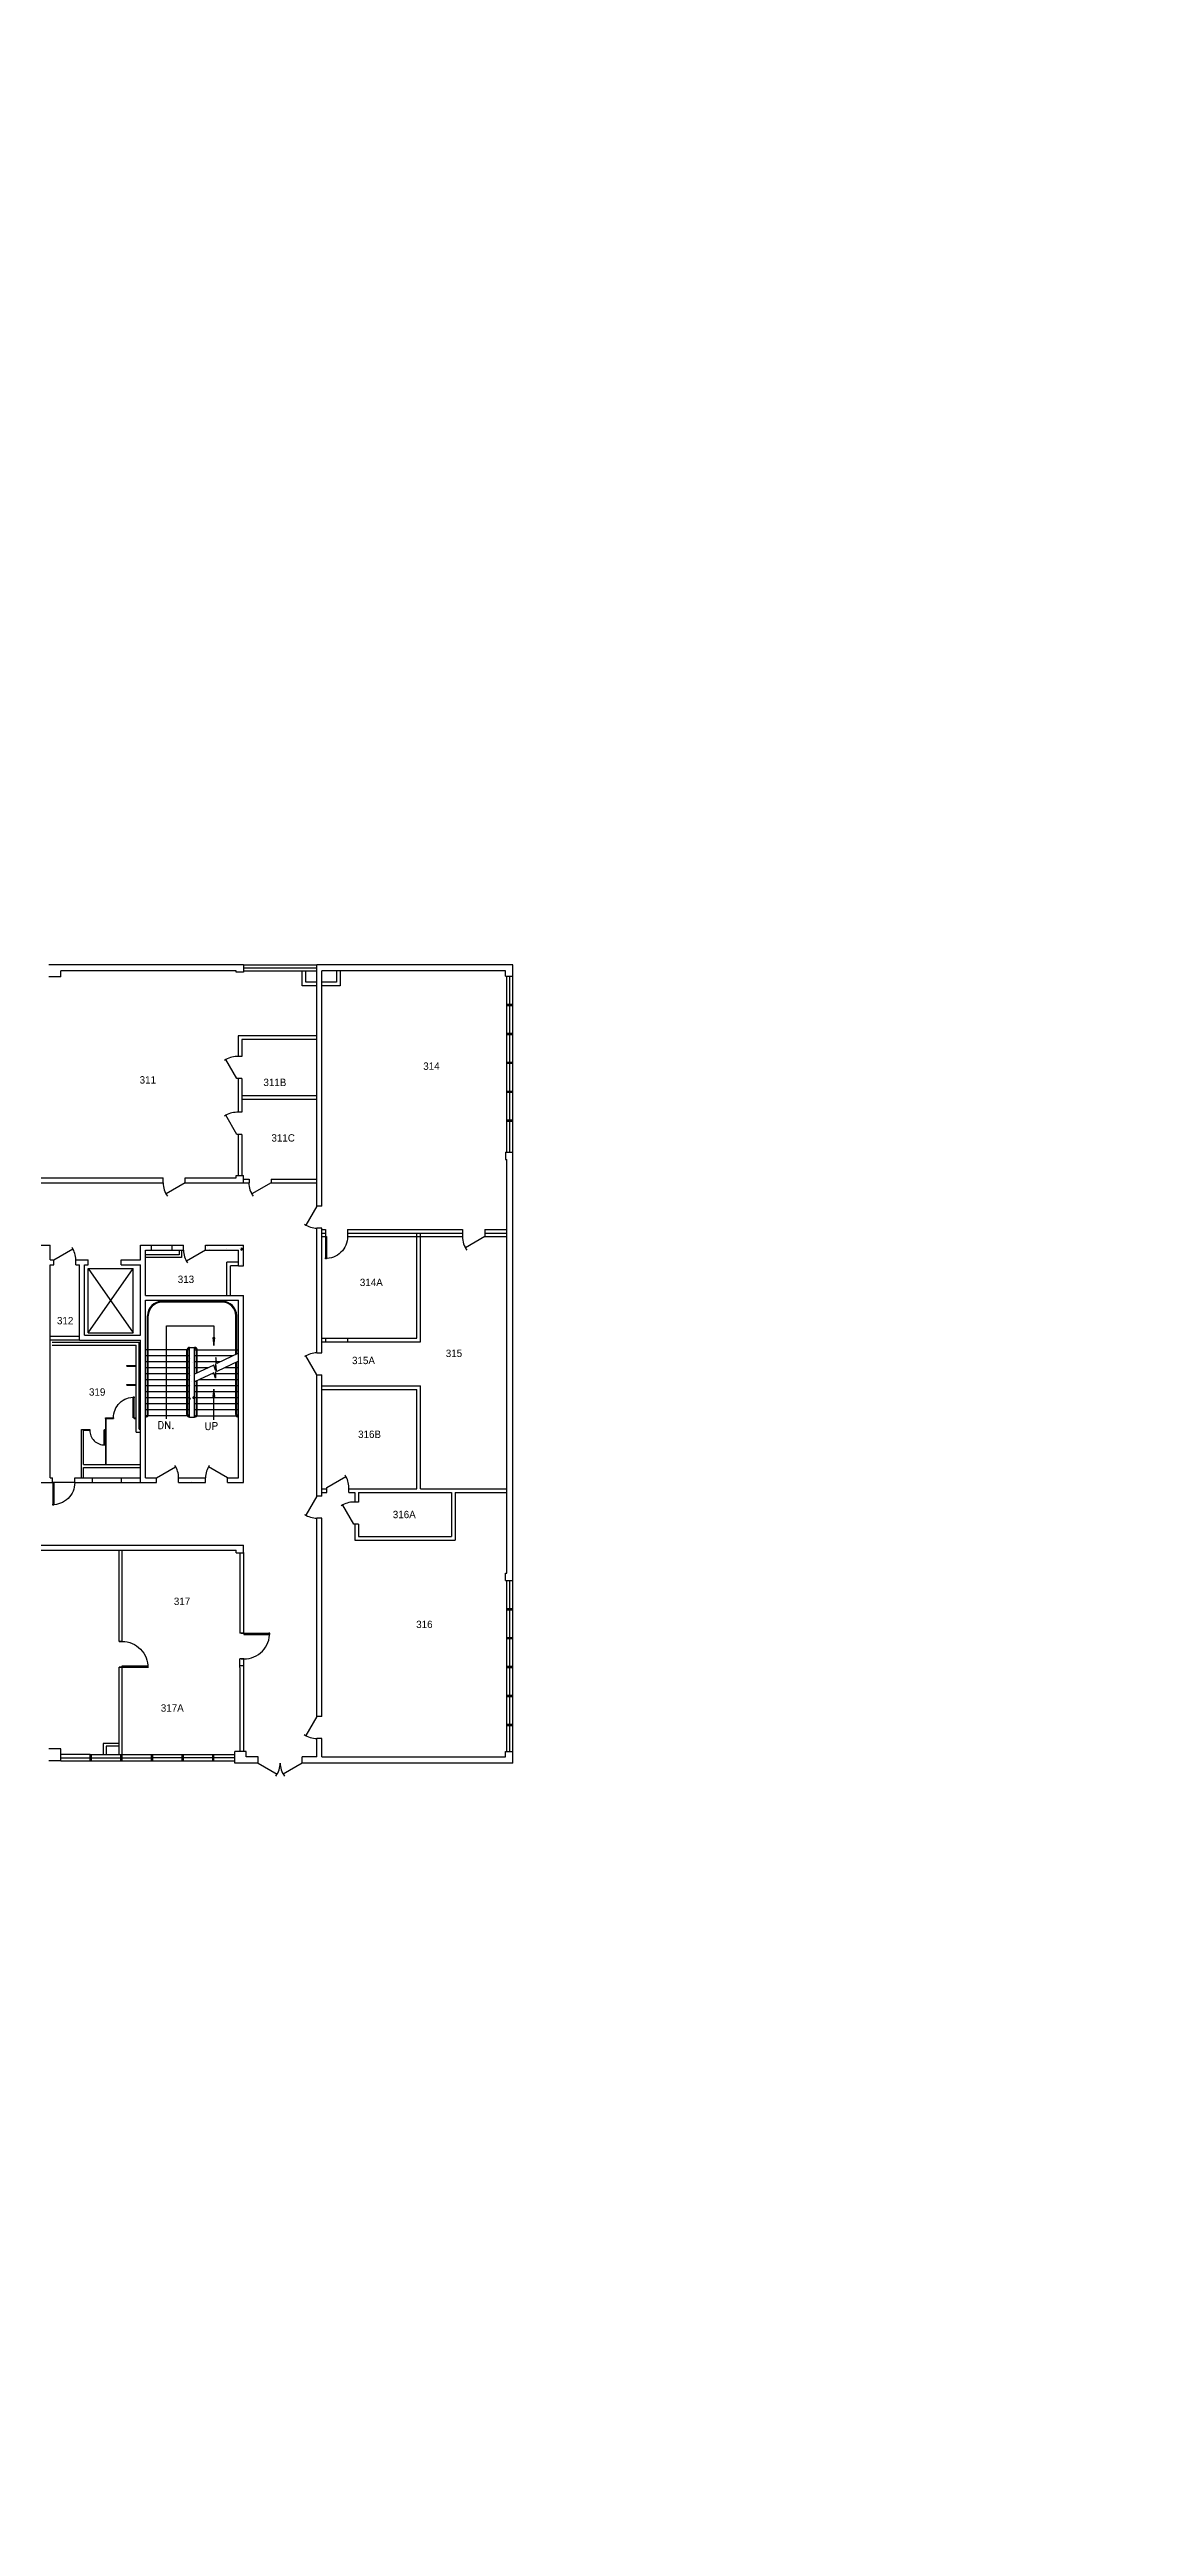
# Model space of a CAD drawing. Header units: inches. Extents: x -34849 to 37501, y -26482 to 39290.
# Drawn here: x 2155 to 3958, y 1838 to 5883 of the extents above; entities that cross this region are included whole.
import ezdxf
from ezdxf.enums import TextEntityAlignment as Align

# ---------------------------------------------------------------- set-up
doc = ezdxf.new("R2010")
doc.units = ezdxf.units.IN
doc.header["$MEASUREMENT"] = 0
for name, color, linetype in [('035$04DOOR', 150, 'Continuous'), ('035$04LOD', 251, 'Continuous'), ('035$04OFF', 7, 'Continuous'), ('035$04OFFICE', 7, 'Continuous'), ('035$04OUT', 7, 'Continuous'), ('035$04WAL', 7, 'Continuous')]:
    doc.layers.add(name, color=color, linetype=linetype)
doc.styles.add('ROMANS', font='romans')

# ---------------------------------------------------------------- blocks, each defined once
blk = doc.blocks.new('OFFICE')
at = {"color": 2, "linetype": 'Continuous'}
blk.add_attdef('OFFICE', text='', height=12, dxfattribs=at).set_placement((0, 0), align=Align.MIDDLE)
blk = doc.blocks.new('*X31')
at = {"color": 0}
for p, q in [((2917.6, 1384.5), (2917.6, 1384.5)), ((2921.2, 1377.6), (2921.2, 1377.6)), ((2923.8, 1380.9), (2923.8, 1380.9)), ((2916.8, 1357.1), (2916.3, 1359.4)), ((2916.3, 1357.1), (2916.8, 1357.1)), ((2917, 1340.9), (2917, 1340.9)), ((2920.1, 1348), (2920.1, 1348)), ((2917.6, 1319.2), (2916.3, 1320.9)), ((2916.3, 1318.7), (2917.6, 1319.2)), ((2916.8, 1330.7), (2916.8, 1330.7)), ((2921.4, 1319.8), (2923.7, 1322.7)), ((2921.4, 1319.8), (2924.3, 1319.6)), ((2924.3, 1319.9), (2923.7, 1322.7)), ((2909.1, 1188.7), (2909.1, 1188.7)), ((2919, 1183.2), (2919, 1183.2)), ((2921.1, 1182.8), (2921.1, 1182.8)), ((2934.4, 1183), (2934.4, 1183))]:
    blk.add_line(p, q, dxfattribs=at)
blk = doc.blocks.new('*X30')
at = {"color": 0}
for p, q in [((2894.4, 1569.8), (2894.4, 1569.8)), ((2945.9, 1567.5), (2945.9, 1567.5)), ((2949.1, 1563.1), (2949.1, 1563.1)), ((2977.3, 1565.2), (2977.3, 1565.2)), ((2997.6, 1565.3), (2997.6, 1565.3)), ((3000.3, 1561.8), (3001, 1565.5)), ((3000.3, 1561.8), (3003, 1563)), ((3003, 1563), (3001, 1565.5)), ((3001.7, 1538.3), (3001.7, 1538.3))]:
    blk.add_line(p, q, dxfattribs=at)
blk = doc.blocks.new('*X35')
at = {"color": 0}
blk.add_line((2894.4, 1569.8), (2894.4, 1569.8), dxfattribs=at)

msp = doc.modelspace()

# ---------------------------------------------------------------- linework, layer by layer
at = {"layer": '035$04DOOR'}
for p, q in [((2460.8, 4202.6, 0), (2442.8, 4233.8, 0)), ((2460.8, 4111.5, 0), (2442.8, 4142.7, 0)), ((2376.7, 4032.5, 0), (2345.6, 4014.5, 0)), ((2516.7, 4032.5, 0), (2485.5, 4014.5, 0)), ((2591.7, 3994.4, 0), (2573.7, 3963.2, 0)), ((2161.8, 3906.5, 0), (2192.9, 3924.5, 0)), ((2605.7, 3944.7, 0), (2605.7, 3908.7, 0)), ((2605.7, 3944.7, 0), (2607.5, 3944.7, 0)), ((2607.5, 3944.7, 0), (2607.5, 3908.7, 0)), ((2865.7, 3944.4, 0), (2834.5, 3926.4, 0)), ((2409.7, 3922.5, 0), (2378.6, 3904.5, 0)), ((2605.7, 3908.7, 0), (2607.5, 3908.7, 0)), ((2591.7, 3718.6, 0), (2573.7, 3749.7, 0)), ((2291.5, 3648.5, 0), (2291.5, 3682.5, 0)), ((2293.2, 3682.5, 0), (2291.5, 3682.5, 0)), ((2293.2, 3648.5, 0), (2293.2, 3682.5, 0)), ((2293.2, 3648.5, 0), (2291.5, 3648.5, 0)), ((2244.6, 3628.3, 0), (2243.4, 3628.3, 0)), ((2243.4, 3628.3, 0), (2243.4, 3604.3, 0)), ((2244.6, 3604.3, 0), (2243.4, 3604.3, 0)), ((2244.6, 3628.3, 0), (2244.6, 3604.3, 0)), ((2329.7, 3550.6, 0), (2360.9, 3568.6, 0)), ((2445.7, 3550.6, 0), (2414.6, 3568.6, 0)), ((2160, 3542.6, 0), (2160, 3506.6, 0)), ((2160, 3542.6, 0), (2161.8, 3542.6, 0)), ((2161.8, 3542.6, 0), (2161.8, 3506.6, 0)), ((2591.7, 3520.6, 0), (2573.7, 3489.4, 0)), ((2607.8, 3534.6, 0), (2639, 3552.6, 0)), ((2160, 3506.6, 0), (2161.8, 3506.6, 0)), ((2651.7, 3474.9, 0), (2633.7, 3506.1, 0)), ((2472.4, 3296.7, 0), (2514.4, 3296.7, 0)), ((2472.4, 3296.7, 0), (2472.4, 3294.6, 0)), ((2472.4, 3294.6, 0), (2514.4, 3294.6, 0)), ((2514.4, 3296.7, 0), (2514.4, 3294.6, 0)), ((2273.4, 3241.4, 0), (2273.4, 3243.5, 0)), ((2273.4, 3243.5, 0), (2315.4, 3243.5, 0)), ((2273.4, 3241.4, 0), (2315.4, 3241.4, 0)), ((2315.4, 3241.4, 0), (2315.4, 3243.5, 0)), ((2591.7, 3160.6, 0), (2573.7, 3129.4, 0)), ((2495.7, 3084.6, 0), (2526.9, 3066.6, 0)), ((2567.7, 3084.6, 0), (2536.5, 3066.6, 0))]:
    msp.add_line(p, q, dxfattribs=at)
for centre, radius, start, end in [((2460.8, 4202.6, 0), 36, 90, 124.17), ((2460.8, 4111.5, 0), 36, 90, 124.17), ((2376.7, 4032.5, 0), 36.4, 180.1468, 217.3209), ((2516.7, 4032.5, 0), 36.4, 180.1468, 217.3209), ((2161.8, 3906.5, 0), 36, 0, 33.9788), ((2591.7, 3994.4, 0), 36, 235.83, 270), ((2865.7, 3944.4, 0), 36.4, 180.1468, 217.3209), ((2409.7, 3922.5, 0), 36, 180, 215.3076), ((2591.7, 3718.6, 0), 36, 90, 124.17), ((2329.7, 3550.6, 0), 36, 0, 33.9788), ((2445.7, 3550.6, 0), 36, 146.0212, 180), ((2607.8, 3534.6, 0), 36, 0, 34.17), ((2591.7, 3520.6, 0), 36, 235.83, 270), ((2651.7, 3474.9, 0), 36, 90, 124.17), ((2591.7, 3160.6, 0), 36, 234.0468, 270), ((2495.7, 3084.6, 0), 36, 323.8843, 0), ((2567.7, 3084.6, 0), 36, 180, 216.1157)]:
    msp.add_arc(centre, radius, start, end, dxfattribs=at)
at = {"layer": '035$04DOOR', "extrusion": (0, 0, -1)}
for centre, major_axis, start_param, end_param in [((2605.7, 3944.7, 0), (-25.5, 25.5), 2.356194, 3.956783), ((2293.2, 3648.5, 0), (-24, 24), 5.497787, 7.098376), ((2160, 3542.6, 0), (25.5, 25.5), 0.785398, 2.385987), ((2273.4, 3241.4, 0), (29.7, 29.7), -0.785398, 0.815191)]:
    msp.add_ellipse(centre, major_axis=major_axis, ratio=1, start_param=start_param, end_param=end_param, dxfattribs=at)
at = {"layer": '035$04DOOR'}
for centre, major_axis, start_param, end_param in [((2244.6, 3628.3, 0), (-17, 17), 0.785398, 2.385987), ((2472.4, 3296.7, 0), (29.7, 29.7), 3.926991, 5.52758)]:
    msp.add_ellipse(centre, major_axis=major_axis, ratio=1, start_param=start_param, end_param=end_param, dxfattribs=at)
at = {"layer": '035$04LOD'}
for p, q in [((2471.7, 4388.5, 0), (2591.7, 4388.5, 0)), ((2471.7, 4383.3, 0), (2591.7, 4383.3, 0)), ((2471.7, 4378.5, 0), (2591.7, 4378.5, 0)), ((2901.7, 4323.5, 0), (2901.7, 4369.7, 0)), ((2906.7, 4323.5, 0), (2906.7, 4369.7, 0)), ((2911.7, 4323.5, 0), (2911.7, 4369.7, 0)), ((2901.7, 4276.2, 0), (2901.7, 4321.5, 0)), ((2906.7, 4276.2, 0), (2906.7, 4321.5, 0)), ((2911.7, 4276.2, 0), (2911.7, 4321.5, 0)), ((2901.7, 4229, 0), (2901.7, 4274.2, 0)), ((2906.7, 4229, 0), (2906.7, 4274.2, 0)), ((2911.7, 4229, 0), (2911.7, 4274.2, 0)), ((2901.7, 4181.7, 0), (2901.7, 4227, 0)), ((2906.7, 4181.7, 0), (2906.7, 4227, 0)), ((2911.7, 4181.7, 0), (2911.7, 4227, 0)), ((2901.7, 4134.5, 0), (2901.7, 4179.7, 0)), ((2906.7, 4134.5, 0), (2906.7, 4179.7, 0)), ((2911.7, 4134.5, 0), (2911.7, 4179.7, 0)), ((2901.7, 4082.2, 0), (2901.7, 4132.5, 0)), ((2906.7, 4082.2, 0), (2906.7, 4132.5, 0)), ((2911.7, 4082.2, 0), (2911.7, 4132.5, 0)), ((2217.8, 3787.5, 0), (2291.7, 3892.5, 0)), ((2217.8, 3892.5, 0), (2291.7, 3787.5, 0)), ((2217.8, 3787.5, 0), (2217.8, 3892.5, 0)), ((2217.8, 3892.5, 0), (2291.7, 3892.5, 0)), ((2291.7, 3787.5, 0), (2291.7, 3892.5, 0)), ((2314.7, 3654.1, 0), (2314.7, 3814.9, 0)), ((2316.2, 3654.1, 0), (2316.2, 3814.9, 0)), ((2436.7, 3838.9, 0), (2338.7, 3838.9, 0)), ((2436.7, 3837.4, 0), (2338.7, 3837.4, 0)), ((2459.2, 3751.8, 0), (2459.2, 3814.9, 0)), ((2460.7, 3752.5, 0), (2460.7, 3814.9, 0)), ((2217.8, 3787.5, 0), (2291.7, 3787.5, 0)), ((2345.8, 3798.7, 0), (2423.4, 3798.7, 0)), ((2345.8, 3646.7, 0), (2345.8, 3798.7, 0)), ((2383.7, 3649.6, 0), (2383.7, 3763.5, 0)), ((2383.7, 3763.5, 0), (2391.7, 3763.5, 0)), ((2391.7, 3649.6, 0), (2391.7, 3763.5, 0)), ((2423.4, 3798.7, 0), (2423.4, 3766.8, 0)), ((2314.7, 3759.5, 0), (2311.7, 3759.5, 0)), ((2314.7, 3749.7, 0), (2311.7, 3749.7, 0)), ((2314.7, 3739.9, 0), (2311.7, 3739.9, 0)), ((2314.7, 3730.1, 0), (2311.7, 3730.1, 0)), ((2379.3, 3759.5, 0), (2316.2, 3759.5, 0)), ((2379.2, 3749.7, 0), (2316.2, 3749.7, 0)), ((2379.2, 3739.9, 0), (2316.2, 3739.9, 0)), ((2379.2, 3730.1, 0), (2316.2, 3730.1, 0)), ((2379.2, 3654.1, 0), (2379.2, 3759, 0)), ((2380.7, 3654.1, 0), (2380.7, 3759, 0)), ((2383.7, 3749.7, 0), (2380.7, 3749.7, 0)), ((2383.7, 3739.9, 0), (2380.7, 3739.9, 0)), ((2383.7, 3730.1, 0), (2380.7, 3730.1, 0)), ((2383.7, 3759.5, 0), (2380.8, 3759.5, 0)), ((2391.7, 3759.5, 0), (2394.7, 3759.5, 0)), ((2394.7, 3749.7, 0), (2391.7, 3749.7, 0)), ((2394.7, 3739.9, 0), (2391.7, 3739.9, 0)), ((2423.5, 3734.7, 0), (2391.7, 3719.9, 0)), ((2394.7, 3730.1, 0), (2391.7, 3730.1, 0)), ((2394.7, 3721.3, 0), (2394.7, 3759, 0)), ((2396.2, 3759.5, 0), (2459.2, 3759.5, 0)), ((2396.2, 3722, 0), (2396.2, 3759, 0)), ((2454.9, 3749.7, 0), (2396.2, 3749.7, 0)), ((2434.3, 3739.9, 0), (2396.2, 3739.9, 0)), ((2413.6, 3730.1, 0), (2396.2, 3730.1, 0)), ((2425.9, 3726.1, 0), (2423.5, 3734.7, 0)), ((2426, 3730.1, 0), (2424.8, 3730.1, 0)), ((2426.5, 3746.8, 0), (2425.9, 3726.1, 0)), ((2426.5, 3734, 0), (2425.9, 3713.4, 0)), ((2427.2, 3730.1, 0), (2426.4, 3730.1, 0)), ((2428.3, 3737.1, 0), (2426.5, 3746.8, 0)), ((2428.3, 3724.3, 0), (2426.5, 3734, 0)), ((2463.7, 3753.9, 0), (2428.3, 3737.1, 0)), ((2463.7, 3741.1, 0), (2428.3, 3724.3, 0)), ((2459.2, 3730.1, 0), (2440.5, 3730.1, 0)), ((2459.2, 3654.1, 0), (2459.2, 3739, 0)), ((2460.7, 3759.5, 0), (2463.7, 3759.5, 0)), ((2460.7, 3654.1, 0), (2460.7, 3739.7, 0)), ((2463.7, 3730.1, 0), (2460.7, 3730.1, 0)), ((2463.7, 3739.9, 0), (2461.1, 3739.9, 0)), ((2314.7, 3720.3, 0), (2311.7, 3720.3, 0)), ((2314.7, 3710.5, 0), (2311.7, 3710.5, 0)), ((2314.7, 3700.6, 0), (2311.7, 3700.6, 0)), ((2314.7, 3690.8, 0), (2311.7, 3690.8, 0)), ((2379.2, 3720.3, 0), (2316.2, 3720.3, 0)), ((2379.2, 3710.5, 0), (2316.2, 3710.5, 0)), ((2379.2, 3700.6, 0), (2316.2, 3700.6, 0)), ((2379.2, 3690.8, 0), (2316.2, 3690.8, 0)), ((2383.7, 3720.3, 0), (2380.7, 3720.3, 0)), ((2383.7, 3710.5, 0), (2380.7, 3710.5, 0)), ((2383.7, 3700.6, 0), (2380.7, 3700.6, 0)), ((2383.7, 3690.8, 0), (2380.7, 3690.8, 0)), ((2423.5, 3721.9, 0), (2391.7, 3707.2, 0)), ((2394.7, 3700.6, 0), (2391.7, 3700.6, 0)), ((2394.7, 3690.8, 0), (2391.7, 3690.8, 0)), ((2394.7, 3654.1, 0), (2394.7, 3708.6, 0)), ((2396.2, 3654.1, 0), (2396.2, 3709.3, 0)), ((2459.2, 3700.6, 0), (2396.2, 3700.6, 0)), ((2459.2, 3690.8, 0), (2396.2, 3690.8, 0)), ((2459.2, 3710.5, 0), (2398.8, 3710.5, 0)), ((2423.9, 3720.3, 0), (2420, 3720.3, 0)), ((2423.4, 3645.2, 0), (2423.4, 3695.4, 0)), ((2425.9, 3713.4, 0), (2423.5, 3721.9, 0)), ((2459.2, 3720.3, 0), (2426.1, 3720.3, 0)), ((2463.7, 3720.3, 0), (2460.7, 3720.3, 0)), ((2463.7, 3710.5, 0), (2460.7, 3710.5, 0)), ((2463.7, 3700.6, 0), (2460.7, 3700.6, 0)), ((2463.7, 3690.8, 0), (2460.7, 3690.8, 0)), ((2314.7, 3681, 0), (2311.7, 3681, 0)), ((2314.7, 3671.2, 0), (2311.7, 3671.2, 0)), ((2314.7, 3661.4, 0), (2311.7, 3661.4, 0)), ((2380, 3651.6, 0), (2315.5, 3651.6, 0)), ((2379.2, 3681, 0), (2316.2, 3681, 0)), ((2379.2, 3671.2, 0), (2316.2, 3671.2, 0)), ((2379.2, 3661.4, 0), (2316.2, 3661.4, 0)), ((2383.7, 3681, 0), (2380.7, 3681, 0)), ((2383.7, 3671.2, 0), (2380.7, 3671.2, 0)), ((2383.7, 3661.4, 0), (2380.7, 3661.4, 0)), ((2383.7, 3649.6, 0), (2391.7, 3649.6, 0)), ((2394.7, 3681, 0), (2391.7, 3681, 0)), ((2394.7, 3671.2, 0), (2391.7, 3671.2, 0)), ((2394.7, 3661.4, 0), (2391.7, 3661.4, 0)), ((2391.7, 3651.6, 0), (2393.4, 3651.6, 0)), ((2395.5, 3651.6, 0), (2460, 3651.6, 0)), ((2459.2, 3681, 0), (2396.2, 3681, 0)), ((2459.2, 3671.2, 0), (2396.2, 3671.2, 0)), ((2459.2, 3661.4, 0), (2396.2, 3661.4, 0)), ((2463.7, 3681, 0), (2460.7, 3681, 0)), ((2463.7, 3671.2, 0), (2460.7, 3671.2, 0)), ((2463.7, 3661.4, 0), (2460.7, 3661.4, 0)), ((2901.7, 3336.6, 0), (2901.7, 3382.8, 0)), ((2906.7, 3336.6, 0), (2906.7, 3382.8, 0)), ((2911.7, 3336.6, 0), (2911.7, 3382.8, 0)), ((2901.7, 3289.3, 0), (2901.7, 3334.6, 0)), ((2906.7, 3289.3, 0), (2906.7, 3334.6, 0)), ((2911.7, 3289.3, 0), (2911.7, 3334.6, 0)), ((2901.7, 3242.1, 0), (2901.7, 3287.3, 0)), ((2906.7, 3242.1, 0), (2906.7, 3287.3, 0)), ((2911.7, 3242.1, 0), (2911.7, 3287.3, 0)), ((2901.7, 3194.8, 0), (2901.7, 3240.1, 0)), ((2906.7, 3194.8, 0), (2906.7, 3240.1, 0)), ((2911.7, 3194.8, 0), (2911.7, 3240.1, 0)), ((2901.7, 3147.6, 0), (2901.7, 3192.8, 0)), ((2906.7, 3147.6, 0), (2906.7, 3192.8, 0)), ((2911.7, 3147.6, 0), (2911.7, 3192.8, 0)), ((2901.7, 3103.3, 0), (2901.7, 3145.6, 0)), ((2906.7, 3103.3, 0), (2906.7, 3145.6, 0)), ((2911.7, 3103.3, 0), (2911.7, 3145.6, 0)), ((2221.5, 3098.4, 0), (2173.5, 3098.4, 0)), ((2173.5, 3093.4, 0), (2221.5, 3093.4, 0)), ((2173.5, 3088.4, 0), (2221.5, 3088.4, 0)), ((2223.5, 3098.4, 0), (2271.5, 3098.4, 0)), ((2223.5, 3093.4, 0), (2271.5, 3093.4, 0)), ((2223.5, 3088.4, 0), (2271.5, 3088.4, 0)), ((2273.5, 3098.4, 0), (2321.5, 3098.4, 0)), ((2273.5, 3093.4, 0), (2321.5, 3093.4, 0)), ((2273.5, 3088.4, 0), (2321.5, 3088.4, 0)), ((2323.5, 3098.4, 0), (2371.5, 3098.4, 0)), ((2323.5, 3093.5, 0), (2371.5, 3093.5, 0)), ((2323.5, 3088.4, 0), (2371.5, 3088.4, 0)), ((2373.5, 3098.4, 0), (2421.5, 3098.4, 0)), ((2373.5, 3093.5, 0), (2421.5, 3093.5, 0)), ((2373.5, 3088.4, 0), (2421.5, 3088.4, 0)), ((2423.5, 3098.4, 0), (2457.4, 3098.4, 0)), ((2423.5, 3093.5, 0), (2457.4, 3093.5, 0)), ((2423.5, 3088.4, 0), (2457.4, 3088.4, 0))]:
    msp.add_line(p, q, dxfattribs=at)
at = {"layer": '035$04LOD', "linetype": 'Continuous'}
for p, q in [((2421.7, 3779.1, 0), (2423.4, 3766.8, 0)), ((2425.1, 3779.1, 0), (2421.7, 3779.1, 0)), ((2425.1, 3779.1, 0), (2421.8, 3779.1, 0)), ((2423.5, 3771.8, 0), (2422.7, 3778.5, 0)), ((2423.4, 3766.8, 0), (2425.1, 3779.1, 0)), ((2424.2, 3778.5, 0), (2423.5, 3771.8, 0)), ((2423.4, 3695.4, 0), (2421.7, 3683.1, 0)), ((2421.7, 3683.1, 0), (2425.1, 3683.1, 0)), ((2421.7, 3683.1, 0), (2425.1, 3683.1, 0)), ((2422.6, 3683.7, 0), (2423.4, 3690.4, 0)), ((2425.1, 3683.1, 0), (2423.4, 3695.4, 0)), ((2423.4, 3690.4, 0), (2424.1, 3683.6, 0))]:
    msp.add_line(p, q, dxfattribs=at)
at = {"layer": '035$04LOD'}
for centre, radius, start, end in [((2338.7, 3814.9, 0), 24, 90, 180), ((2338.7, 3814.9, 0), 22.5, 90, 180), ((2436.7, 3814.9, 0), 24, 0, 90), ((2436.7, 3814.9, 0), 22.5, 0, 90), ((2383.7, 3759, 0), 4.5, 90, 180), ((2391.7, 3759, 0), 4.5, 0, 90), ((2383.7, 3759, 0), 3, 90, 180), ((2391.7, 3759, 0), 3, 0, 90), ((2311.7, 3654.1, 0), 4.5, 270, 0), ((2311.7, 3654.1, 0), 3, 270, 0), ((2383.7, 3654.1, 0), 4.5, 180, 270), ((2383.7, 3654.1, 0), 3, 180, 270), ((2391.7, 3654.1, 0), 4.5, 270, 0), ((2391.7, 3654.1, 0), 3, 270, 0), ((2463.7, 3654.1, 0), 4.5, 180, 270), ((2463.7, 3654.1, 0), 3, 180, 270)]:
    msp.add_arc(centre, radius, start, end, dxfattribs=at)
at = {"layer": '035$04OFF', "color": 1}
msp.add_circle((4615.6, 6404.2, 0), 32885.9, dxfattribs=at)
at = {"layer": '035$04OUT'}
for p, q in [((2471.7, 4388.5, 0), (2154, 4388.5, 0)), ((2459.7, 4378.5, 0), (2173.5, 4378.5, 0)), ((2173.5, 4368.7, 0), (2173.5, 4378.5, 0)), ((2459.7, 4376.5, 0), (2459.7, 4378.5, 0)), ((2471.7, 4376.5, 0), (2459.7, 4376.5, 0)), ((2471.7, 4388.5, 0), (2471.7, 4376.5, 0)), ((2911.7, 4388.5, 0), (2591.7, 4388.5, 0)), ((2899.7, 4378.5, 0), (2599.7, 4378.5, 0)), ((2899.7, 4369.7, 0), (2899.7, 4378.5, 0)), ((2899.7, 4369.7, 0), (2911.7, 4369.7, 0)), ((2911.7, 4369.7, 0), (2911.7, 4388.5, 0)), ((2173.5, 4368.7, 0), (2154, 4368.7, 0)), ((2901.7, 4321.5, 0), (2901.7, 4323.5, 0)), ((2911.7, 4323.5, 0), (2901.7, 4323.5, 0)), ((2911.7, 4321.5, 0), (2901.7, 4321.5, 0)), ((2911.7, 4321.5, 0), (2911.7, 4323.5, 0)), ((2901.7, 4274.2, 0), (2901.7, 4276.2, 0)), ((2911.7, 4276.2, 0), (2901.7, 4276.2, 0)), ((2911.7, 4274.2, 0), (2901.7, 4274.2, 0)), ((2911.7, 4274.2, 0), (2911.7, 4276.2, 0)), ((2901.7, 4227, 0), (2901.7, 4229, 0)), ((2911.7, 4229, 0), (2901.7, 4229, 0)), ((2911.7, 4227, 0), (2901.7, 4227, 0)), ((2911.7, 4227, 0), (2911.7, 4229, 0)), ((2901.7, 4179.7, 0), (2901.7, 4181.7, 0)), ((2911.7, 4181.7, 0), (2901.7, 4181.7, 0)), ((2911.7, 4179.7, 0), (2901.7, 4179.7, 0)), ((2911.7, 4179.7, 0), (2911.7, 4181.7, 0)), ((2901.7, 4132.5, 0), (2901.7, 4134.5, 0)), ((2911.7, 4134.5, 0), (2901.7, 4134.5, 0)), ((2911.7, 4132.5, 0), (2901.7, 4132.5, 0)), ((2911.7, 4132.5, 0), (2911.7, 4134.5, 0)), ((2899.7, 4082.3, 0), (2899.7, 4070.3, 0)), ((2899.7, 4082.3, 0), (2909.7, 4082.3, 0)), ((2899.7, 4070.3, 0), (2901.7, 4070.3, 0)), ((2901.7, 3394.8, 0), (2901.7, 4070.3, 0)), ((2909.7, 4082.3, 0), (2911.7, 4082.3, 0)), ((2911.7, 3382.8, 0), (2911.7, 4082.3, 0)), ((2899.7, 3382.8, 0), (2899.7, 3394.8, 0)), ((2899.7, 3394.8, 0), (2901.7, 3394.8, 0)), ((2899.7, 3382.8, 0), (2911.7, 3382.8, 0)), ((2901.7, 3334.6, 0), (2901.7, 3336.6, 0)), ((2911.7, 3336.6, 0), (2901.7, 3336.6, 0)), ((2911.7, 3334.6, 0), (2901.7, 3334.6, 0)), ((2911.7, 3334.6, 0), (2911.7, 3336.6, 0)), ((2901.7, 3287.3, 0), (2901.7, 3289.3, 0)), ((2911.7, 3289.3, 0), (2901.7, 3289.3, 0)), ((2911.7, 3287.3, 0), (2901.7, 3287.3, 0)), ((2911.7, 3287.3, 0), (2911.7, 3289.3, 0)), ((2901.7, 3240.1, 0), (2901.7, 3242.1, 0)), ((2911.7, 3242.1, 0), (2901.7, 3242.1, 0)), ((2911.7, 3240.1, 0), (2901.7, 3240.1, 0)), ((2911.7, 3240.1, 0), (2911.7, 3242.1, 0)), ((2901.7, 3192.8, 0), (2901.7, 3194.8, 0)), ((2911.7, 3194.8, 0), (2901.7, 3194.8, 0)), ((2911.7, 3192.8, 0), (2901.7, 3192.8, 0)), ((2911.7, 3192.8, 0), (2911.7, 3194.8, 0)), ((2901.7, 3145.6, 0), (2901.7, 3147.6, 0)), ((2911.7, 3147.6, 0), (2901.7, 3147.6, 0)), ((2911.7, 3145.6, 0), (2901.7, 3145.6, 0)), ((2911.7, 3145.6, 0), (2911.7, 3147.6, 0)), ((2173.5, 3107.9, 0), (2154, 3107.9, 0)), ((2173.5, 3088.4, 0), (2154, 3088.4, 0)), ((2173.5, 3088.4, 0), (2173.5, 3107.9, 0)), ((2221.5, 3098.4, 0), (2223.5, 3098.4, 0)), ((2221.5, 3088.4, 0), (2221.5, 3098.4, 0)), ((2221.5, 3088.4, 0), (2223.5, 3088.4, 0)), ((2223.5, 3088.4, 0), (2223.5, 3098.4, 0)), ((2271.5, 3098.4, 0), (2273.5, 3098.4, 0)), ((2271.5, 3088.4, 0), (2271.5, 3098.4, 0)), ((2271.5, 3088.4, 0), (2273.5, 3088.4, 0)), ((2273.5, 3088.4, 0), (2273.5, 3098.4, 0)), ((2321.5, 3098.4, 0), (2323.5, 3098.4, 0)), ((2321.5, 3088.4, 0), (2321.5, 3098.4, 0)), ((2321.5, 3088.4, 0), (2323.5, 3088.4, 0)), ((2323.5, 3088.4, 0), (2323.5, 3098.4, 0)), ((2371.5, 3098.4, 0), (2373.5, 3098.4, 0)), ((2371.5, 3088.4, 0), (2371.5, 3098.4, 0)), ((2371.5, 3088.4, 0), (2373.5, 3088.4, 0)), ((2373.5, 3088.4, 0), (2373.5, 3098.4, 0)), ((2421.5, 3098.4, 0), (2423.5, 3098.4, 0)), ((2421.5, 3088.4, 0), (2421.5, 3098.4, 0)), ((2421.5, 3088.4, 0), (2423.5, 3088.4, 0)), ((2423.5, 3088.4, 0), (2423.5, 3098.4, 0)), ((2476.1, 3103.4, 0), (2457.4, 3103.4, 0)), ((2457.4, 3084.6, 0), (2457.4, 3103.4, 0)), ((2495.7, 3084.6, 0), (2457.4, 3084.6, 0)), ((2476.1, 3094.6, 0), (2476.1, 3103.4, 0)), ((2495.7, 3094.6, 0), (2476.1, 3094.6, 0)), ((2495.7, 3084.6, 0), (2495.7, 3094.6, 0)), ((2591.7, 3094.6, 0), (2567.7, 3094.6, 0)), ((2567.7, 3084.6, 0), (2567.7, 3094.6, 0)), ((2911.7, 3084.6, 0), (2567.7, 3084.6, 0)), ((2599.7, 3094.6, 0), (2899.7, 3094.6, 0)), ((2899.7, 3094.6, 0), (2899.7, 3103.4, 0)), ((2899.7, 3103.4, 0), (2911.7, 3103.4, 0)), ((2911.7, 3084.6, 0), (2911.7, 3103.4, 0))]:
    msp.add_line(p, q, dxfattribs=at)
at = {"layer": '035$04WAL'}
for p, q in [((2567.4, 4353.9, 0), (2567.4, 4378.5, 0)), ((2573.4, 4359.9, 0), (2573.4, 4378.5, 0)), ((2591.7, 3994.4, 0), (2591.7, 4388.5, 0)), ((2599.7, 3994.4, 0), (2599.7, 4378.5, 0)), ((2623.7, 4378.5, 0), (2623.7, 4359.9, 0)), ((2629.7, 4378.5, 0), (2629.7, 4353.9, 0)), ((2591.7, 4353.9, 0), (2567.4, 4353.9, 0)), ((2591.7, 4359.9, 0), (2573.4, 4359.9, 0)), ((2623.7, 4359.9, 0), (2599.7, 4359.9, 0)), ((2629.7, 4353.9, 0), (2599.7, 4353.9, 0)), ((2591.7, 4272.6, 0), (2462.8, 4272.6, 0)), ((2462.8, 4272.6, 0), (2462.8, 4238.6, 0)), ((2591.7, 4266.6, 0), (2468.8, 4266.6, 0)), ((2468.8, 4266.6, 0), (2468.8, 4238.6, 0)), ((2468.8, 4238.6, 0), (2460.8, 4238.6, 0)), ((2468.8, 4202.6, 0), (2460.8, 4202.6, 0)), ((2462.8, 4202.6, 0), (2462.8, 4147.5, 0)), ((2468.8, 4202.6, 0), (2468.8, 4147.5, 0)), ((2591.7, 4174.3, 0), (2468.8, 4174.3, 0)), ((2591.7, 4168.3, 0), (2468.8, 4168.3, 0)), ((2468.8, 4147.5, 0), (2460.8, 4147.5, 0)), ((2468.8, 4111.5, 0), (2460.8, 4111.5, 0)), ((2462.8, 4111.5, 0), (2462.8, 4044.5, 0)), ((2468.8, 4111.5, 0), (2468.8, 4044.5, 0)), ((2108.8, 4040.5, 0), (2340.7, 4040.5, 0)), ((2108.8, 4032.5, 0), (2340.7, 4032.5, 0)), ((2340.7, 4032.5, 0), (2340.7, 4040.5, 0)), ((2376.7, 4040.5, 0), (2459.7, 4040.5, 0)), ((2376.7, 4032.5, 0), (2376.7, 4040.5, 0)), ((2376.7, 4032.5, 0), (2471.7, 4032.5, 0)), ((2459.7, 4044.5, 0), (2471.7, 4044.5, 0)), ((2459.7, 4040.5, 0), (2459.7, 4044.5, 0)), ((2471.7, 4032.5, 0), (2471.7, 4044.5, 0)), ((2471.7, 4038.5, 0), (2480.7, 4038.5, 0)), ((2471.7, 4032.5, 0), (2480.7, 4032.5, 0)), ((2480.7, 4038.5, 0), (2480.7, 4032.5, 0)), ((2516.7, 4038.5, 0), (2591.7, 4038.5, 0)), ((2516.7, 4038.5, 0), (2516.7, 4032.5, 0)), ((2516.7, 4032.5, 0), (2591.7, 4032.5, 0)), ((2599.7, 3994.4, 0), (2591.7, 3994.4, 0)), ((2060.8, 3930.5, 0), (2155.8, 3930.5, 0)), ((2155.8, 3906.5, 0), (2155.8, 3930.5, 0)), ((2303.7, 3906.5, 0), (2303.7, 3930.5, 0)), ((2303.7, 3930.5, 0), (2373.7, 3930.5, 0)), ((2321.7, 3922.5, 0), (2321.7, 3930.5, 0)), ((2355.1, 3922.5, 0), (2355.1, 3930.5, 0)), ((2357.7, 3930.5, 0), (2373.7, 3930.5, 0)), ((2373.7, 3922.5, 0), (2373.7, 3930.5, 0)), ((2409.7, 3930.5, 0), (2471.7, 3930.5, 0)), ((2409.7, 3922.5, 0), (2409.7, 3930.5, 0)), ((2471.7, 3896.5, 0), (2471.7, 3930.5, 0)), ((2591.7, 3754.5, 0), (2591.7, 3958.4, 0)), ((2599.7, 3958.4, 0), (2591.7, 3958.4, 0)), ((2599.7, 3754.5, 0), (2599.7, 3958.4, 0)), ((2599.7, 3955.9, 0), (2605.7, 3955.9, 0)), ((2599.7, 3949.9, 0), (2605.7, 3949.9, 0)), ((2599.7, 3944.9, 0), (2605.7, 3944.9, 0)), ((2605.7, 3955.9, 0), (2605.7, 3944.9, 0)), ((2641.7, 3955.9, 0), (2829.7, 3955.9, 0)), ((2641.7, 3955.9, 0), (2641.7, 3944.9, 0)), ((2641.7, 3949.9, 0), (2829.7, 3949.9, 0)), ((2641.7, 3944.9, 0), (2829.7, 3944.9, 0)), ((2754.7, 3778.5, 0), (2754.7, 3949.9, 0)), ((2760.7, 3772.5, 0), (2760.7, 3949.9, 0)), ((2829.7, 3955.9, 0), (2829.7, 3944.9, 0)), ((2865.7, 3955.9, 0), (2901.7, 3955.9, 0)), ((2865.7, 3955.9, 0), (2865.7, 3944.9, 0)), ((2865.7, 3949.9, 0), (2901.7, 3949.9, 0)), ((2865.7, 3944.9, 0), (2901.7, 3944.9, 0)), ((2155.8, 3906.5, 0), (2161.8, 3906.5, 0)), ((2155.8, 3550.6, 0), (2155.8, 3898.5, 0)), ((2155.8, 3898.5, 0), (2161.8, 3898.5, 0)), ((2161.8, 3898.5, 0), (2161.8, 3906.5, 0)), ((2197.8, 3906.5, 0), (2217.8, 3906.5, 0)), ((2197.8, 3898.5, 0), (2197.8, 3906.5, 0)), ((2197.8, 3898.5, 0), (2203.8, 3898.5, 0)), ((2203.8, 3775.5, 0), (2203.8, 3898.5, 0)), ((2211.8, 3783.5, 0), (2211.8, 3898.5, 0)), ((2211.8, 3898.5, 0), (2217.8, 3898.5, 0)), ((2217.8, 3898.5, 0), (2217.8, 3906.5, 0)), ((2271.7, 3906.5, 0), (2303.7, 3906.5, 0)), ((2271.7, 3898.5, 0), (2271.7, 3906.5, 0)), ((2271.7, 3898.5, 0), (2303.7, 3898.5, 0)), ((2303.7, 3783.5, 0), (2303.7, 3898.5, 0)), ((2311.7, 3848.5, 0), (2311.7, 3922.5, 0)), ((2311.7, 3922.5, 0), (2373.7, 3922.5, 0)), ((2366.4, 3914.6, 0), (2311.7, 3914.6, 0)), ((2370.4, 3910.6, 0), (2311.7, 3910.6, 0)), ((2357.7, 3922.5, 0), (2373.7, 3922.5, 0)), ((2366.4, 3922.9, 0), (2366.4, 3914.6, 0)), ((2370.4, 3922.9, 0), (2370.4, 3910.6, 0)), ((2409.7, 3922.5, 0), (2463.7, 3922.5, 0)), ((2444.7, 3848.5, 0), (2444.7, 3902.5, 0)), ((2463.7, 3902.5, 0), (2444.7, 3902.5, 0)), ((2450.7, 3848.5, 0), (2450.7, 3896.5, 0)), ((2463.7, 3896.5, 0), (2450.7, 3896.5, 0)), ((2463.7, 3896.5, 0), (2463.7, 3922.5, 0)), ((2463.7, 3896.5, 0), (2471.7, 3896.5, 0)), ((2311.7, 3848.5, 0), (2471.7, 3848.5, 0)), ((2471.7, 3542.6, 0), (2471.7, 3848.5, 0)), ((2311.7, 3550.6, 0), (2311.7, 3840.5, 0)), ((2311.7, 3840.5, 0), (2463.7, 3840.5, 0)), ((2463.7, 3550.6, 0), (2463.7, 3840.5, 0)), ((2203.8, 3781.5, 0), (2155.8, 3781.5, 0)), ((2203.8, 3775.5, 0), (2155.8, 3775.5, 0)), ((2159.3, 3771.9, 0), (2301.3, 3771.9, 0)), ((2159.3, 3766.9, 0), (2296.3, 3766.9, 0)), ((2203.8, 3775.5, 0), (2303.7, 3775.5, 0)), ((2211.8, 3783.5, 0), (2303.7, 3783.5, 0)), ((2296.3, 3624.8, 0), (2296.3, 3766.9, 0)), ((2301.3, 3629.8, 0), (2301.3, 3771.9, 0)), ((2303.7, 3542.6, 0), (2303.7, 3775.5, 0)), ((2599.7, 3778.5, 0), (2605.7, 3778.5, 0)), ((2599.7, 3772.5, 0), (2605.7, 3772.5, 0)), ((2605.7, 3778.5, 0), (2641.7, 3778.5, 0)), ((2605.7, 3778.5, 0), (2605.7, 3772.5, 0)), ((2605.7, 3772.5, 0), (2641.7, 3772.5, 0)), ((2641.7, 3778.5, 0), (2754.7, 3778.5, 0)), ((2641.7, 3778.5, 0), (2641.7, 3772.5, 0)), ((2641.7, 3772.5, 0), (2760.7, 3772.5, 0)), ((2281.3, 3733.8, 0), (2295.8, 3733.8, 0)), ((2281.3, 3732.8, 0), (2281.3, 3733.8, 0)), ((2281.3, 3732.8, 0), (2295.8, 3732.8, 0)), ((2295.8, 3732.8, 0), (2295.8, 3733.8, 0)), ((2591.7, 3754.5, 0), (2599.7, 3754.5, 0)), ((2281.3, 3702.7, 0), (2295.8, 3702.7, 0)), ((2281.3, 3701.7, 0), (2281.3, 3702.7, 0)), ((2281.3, 3701.7, 0), (2295.8, 3701.7, 0)), ((2295.8, 3701.7, 0), (2295.8, 3702.7, 0)), ((2591.7, 3520.6, 0), (2591.7, 3718.6, 0)), ((2591.7, 3718.6, 0), (2599.7, 3718.6, 0)), ((2599.7, 3520.6, 0), (2599.7, 3718.6, 0)), ((2599.7, 3700.6, 0), (2760.7, 3700.6, 0)), ((2599.7, 3694.6, 0), (2754.7, 3694.6, 0)), ((2754.7, 3532.6, 0), (2754.7, 3694.6, 0)), ((2760.7, 3532.6, 0), (2760.7, 3700.6, 0)), ((2246.5, 3648.5, 0), (2259.2, 3648.5, 0)), ((2246.5, 3647.5, 0), (2246.5, 3648.5, 0)), ((2246.5, 3647.5, 0), (2259.2, 3647.5, 0)), ((2246.6, 3572.9, 0), (2246.6, 3647.2, 0)), ((2246.6, 3647.2, 0), (2247.6, 3647.2, 0)), ((2247.6, 3572.9, 0), (2247.6, 3647.2, 0)), ((2293.2, 3648.5, 0), (2295.9, 3648.5, 0)), ((2293.2, 3647.5, 0), (2295.9, 3647.5, 0)), ((2295.9, 3647.5, 0), (2295.9, 3648.5, 0)), ((2313.4, 3651.6, 0), (2311.7, 3651.6, 0)), ((2462.1, 3651.6, 0), (2463.7, 3651.6, 0)), ((2206.9, 3550.6, 0), (2206.9, 3629.6, 0)), ((2206.9, 3629.6, 0), (2210.6, 3629.6, 0)), ((2210.6, 3572.3, 0), (2210.6, 3629.6, 0)), ((2210.9, 3628.3, 0), (2210.9, 3629.3, 0)), ((2210.9, 3629.3, 0), (2220.5, 3629.3, 0)), ((2210.9, 3628.3, 0), (2220.5, 3628.3, 0)), ((2220.5, 3628.3, 0), (2220.5, 3629.3, 0)), ((2244.6, 3629.3, 0), (2246.3, 3629.3, 0)), ((2244.6, 3628.3, 0), (2246.3, 3628.3, 0)), ((2246.3, 3628.3, 0), (2246.3, 3629.3, 0)), ((2296.3, 3624.8, 0), (2303.7, 3624.8, 0)), ((2301.3, 3629.8, 0), (2303.7, 3629.8, 0)), ((2210.6, 3572.3, 0), (2303.7, 3572.3, 0)), ((2210.6, 3550.6, 0), (2210.6, 3567.3, 0)), ((2210.6, 3567.3, 0), (2303.7, 3567.3, 0)), ((2246.6, 3572.9, 0), (2247.6, 3572.9, 0)), ((1939.8, 3542.6, 0), (2159.8, 3542.6, 0)), ((2155.8, 3550.6, 0), (2159.8, 3550.6, 0)), ((2159.8, 3542.6, 0), (2159.8, 3550.6, 0)), ((2196, 3542.6, 0), (2160, 3542.6, 0)), ((2196.2, 3550.6, 0), (2224.8, 3550.6, 0)), ((2196.2, 3542.6, 0), (2196.2, 3550.6, 0)), ((2196.2, 3542.6, 0), (2224.8, 3542.6, 0)), ((2224.8, 3550.6, 0), (2255.7, 3550.6, 0)), ((2224.8, 3542.6, 0), (2224.8, 3550.6, 0)), ((2224.8, 3542.6, 0), (2255.7, 3542.6, 0)), ((2255.7, 3550.6, 0), (2272.7, 3550.6, 0)), ((2255.7, 3542.6, 0), (2272.7, 3542.6, 0)), ((2272.7, 3550.6, 0), (2303.7, 3550.6, 0)), ((2272.7, 3542.6, 0), (2272.7, 3550.6, 0)), ((2272.7, 3542.6, 0), (2303.7, 3542.6, 0)), ((2303.7, 3542.6, 0), (2329.7, 3542.6, 0)), ((2311.7, 3550.6, 0), (2329.7, 3550.6, 0)), ((2329.7, 3542.6, 0), (2329.7, 3550.6, 0)), ((2365.7, 3550.6, 0), (2409.7, 3550.6, 0)), ((2365.7, 3542.6, 0), (2365.7, 3550.6, 0)), ((2365.7, 3542.6, 0), (2409.7, 3542.6, 0)), ((2409.7, 3542.6, 0), (2409.7, 3550.6, 0)), ((2445.7, 3550.6, 0), (2463.7, 3550.6, 0)), ((2445.7, 3542.6, 0), (2445.7, 3550.6, 0)), ((2445.7, 3542.6, 0), (2471.7, 3542.6, 0)), ((2599.7, 3520.6, 0), (2591.7, 3520.6, 0)), ((2599.7, 3532.6, 0), (2607.8, 3532.6, 0)), ((2599.7, 3526.6, 0), (2607.8, 3526.6, 0)), ((2607.8, 3526.6, 0), (2607.8, 3534.6, 0)), ((2643.8, 3526.6, 0), (2643.8, 3534.6, 0)), ((2643.8, 3532.6, 0), (2754.7, 3532.6, 0)), ((2643.8, 3526.6, 0), (2653.7, 3526.6, 0)), ((2653.7, 3526.6, 0), (2653.7, 3510.9, 0)), ((2659.7, 3526.6, 0), (2811.7, 3526.6, 0)), ((2659.7, 3526.6, 0), (2659.7, 3510.9, 0)), ((2760.7, 3532.6, 0), (2901.7, 3532.6, 0)), ((2811.7, 3526.6, 0), (2811.7, 3454.6, 0)), ((2817.7, 3526.6, 0), (2817.7, 3448.6, 0)), ((2817.7, 3526.6, 0), (2901.7, 3526.6, 0)), ((2591.7, 3160.6, 0), (2591.7, 3484.6, 0)), ((2599.7, 3484.6, 0), (2591.7, 3484.6, 0)), ((2599.7, 3160.6, 0), (2599.7, 3484.6, 0)), ((2659.7, 3510.9, 0), (2651.7, 3510.9, 0)), ((1918.7, 3440.6, 0), (2471.7, 3440.6, 0)), ((2471.7, 3428.6, 0), (2471.7, 3440.6, 0)), ((2659.7, 3474.9, 0), (2651.7, 3474.9, 0)), ((2653.7, 3474.9, 0), (2653.7, 3448.6, 0)), ((2653.7, 3448.6, 0), (2817.7, 3448.6, 0)), ((2659.7, 3474.9, 0), (2659.7, 3454.6, 0)), ((2659.7, 3454.6, 0), (2811.7, 3454.6, 0)), ((1918.7, 3432.6, 0), (2459.7, 3432.6, 0)), ((2268.7, 3283.4, 0), (2268.7, 3432.6, 0)), ((2273.4, 3283.4, 0), (2273.4, 3432.6, 0)), ((2459.7, 3427.9, 0), (2459.7, 3432.6, 0)), ((2459.7, 3427.9, 0), (2471.7, 3427.9, 0)), ((2465.7, 3427.9, 0), (2465.7, 3296.7, 0)), ((2471.7, 3428.6, 0), (2471.7, 3296.7, 0)), ((2268.7, 3098.4, 0), (2268.7, 3241.4, 0)), ((2273.4, 3098.4, 0), (2273.4, 3243.5, 0)), ((2465.7, 3240.6, 0), (2465.7, 3179.5, 0)), ((2471.7, 3240.6, 0), (2471.7, 3181.4, 0)), ((2465.7, 3186.6, 0), (2465.7, 3103.4, 0)), ((2471.7, 3186.6, 0), (2471.7, 3103.4, 0)), ((2599.7, 3160.6, 0), (2591.7, 3160.6, 0)), ((2242.6, 3116.8, 0), (2242.6, 3098.4, 0)), ((2268.7, 3116.8, 0), (2242.6, 3116.8, 0)), ((2591.7, 3094.6, 0), (2591.7, 3124.6, 0)), ((2599.7, 3124.6, 0), (2591.7, 3124.6, 0)), ((2599.7, 3094.6, 0), (2599.7, 3124.6, 0)), ((2247.3, 3112.1, 0), (2247.3, 3098.4, 0)), ((2268.7, 3112.1, 0), (2247.3, 3112.1, 0))]:
    msp.add_line(p, q, dxfattribs=at)
at = {"layer": '035$04WAL', "linetype": 'Continuous'}
for p, q in [((2471.7, 3296.7, 0), (2465.7, 3296.7, 0)), ((2471.7, 3254.8, 0), (2465.7, 3254.8, 0)), ((2465.7, 3240.6, 0), (2465.7, 3254.8, 0)), ((2471.7, 3243.3, 0), (2465.7, 3243.3, 0)), ((2471.7, 3254.8, 0), (2471.7, 3240.6, 0))]:
    msp.add_line(p, q, dxfattribs=at)
at = {"layer": '035$04WAL'}
for points in [[(2259.2, 3647.5, 0), (2259.2, 3648.5, 0), (2259.2, 3648.5, 80), (2259.2, 3647.5, 80)], [(2293.2, 3647.5, 0), (2293.2, 3648.5, 0), (2293.2, 3648.5, 80), (2293.2, 3647.5, 80)], [(2220.6, 3628.3, 0), (2220.6, 3629.3, 0), (2220.6, 3629.3, 80), (2220.6, 3628.3, 80)], [(2244.6, 3628.3, 0), (2244.6, 3629.3, 0), (2244.6, 3629.3, 80), (2244.6, 3628.3, 80)], [(2273.4, 3283.4, 0), (2268.7, 3283.4, 0), (2268.7, 3283.4, 80), (2273.4, 3283.4, 80)], [(2472.4, 3296.7, 0), (2467.7, 3296.7, 0), (2467.7, 3296.7, 80), (2472.4, 3296.7, 80)], [(2273.4, 3241.4, 0), (2268.7, 3241.4, 0), (2268.7, 3241.4, 80), (2273.4, 3241.4, 80)], [(2472.4, 3254.7, 0), (2467.7, 3254.7, 0), (2467.7, 3254.7, 80), (2472.4, 3254.7, 80)]]:
    msp.add_3dface(points, dxfattribs=at)

# ---------------------------------------------------------------- block references
at = {"layer": '035$04LOD', "xscale": 0.9999000000025262, "yscale": 0.9999000000025262, "zscale": 0.9999000000025262}
msp.add_blockref('*X31', (-532.3, 2360.7, 0), dxfattribs=at)
at = {"layer": '035$04OFFICE', "color": 7}
ref = msp.add_blockref('OFFICE', (2778.7, 4222.9, 0), dxfattribs=at)
ref.add_attrib('OFFICE', '314', dxfattribs={"layer": '0', "color": 7, "linetype": 'Continuous', "height": 12}).set_placement((2778.7, 4222.9, 0), align=Align.MIDDLE)
ref = msp.add_blockref('OFFICE', (2315.5, 4200.5, 0), dxfattribs=at)
ref.add_attrib('OFFICE', '311', dxfattribs={"layer": '0', "color": 7, "linetype": 'Continuous', "height": 12}).set_placement((2315.5, 4200.5, 0), align=Align.MIDDLE)
ref = msp.add_blockref('OFFICE', (2523, 4196.4, 0), dxfattribs=at)
ref.add_attrib('OFFICE', '311B', dxfattribs={"layer": '0', "color": 7, "linetype": 'Continuous', "height": 12}).set_placement((2523, 4196.4, 0), align=Align.MIDDLE)
ref = msp.add_blockref('OFFICE', (2536.5, 4105.7, 0), dxfattribs=at)
ref.add_attrib('OFFICE', '311C', dxfattribs={"layer": '0', "color": 7, "linetype": 'Continuous', "height": 12}).set_placement((2536.5, 4105.7, 0), align=Align.MIDDLE)
ref = msp.add_blockref('OFFICE', (2377.7, 3874.8, 0), dxfattribs=at)
ref.add_attrib('OFFICE', '313', dxfattribs={"layer": '0', "color": 7, "linetype": 'Continuous', "height": 12}).set_placement((2377.7, 3874.8, 0), align=Align.MIDDLE)
ref = msp.add_blockref('OFFICE', (2680.5, 3869.7, 0), dxfattribs=at)
ref.add_attrib('OFFICE', '314A', dxfattribs={"layer": '0', "color": 7, "linetype": 'Continuous', "height": 12}).set_placement((2680.5, 3869.7, 0), align=Align.MIDDLE)
ref = msp.add_blockref('OFFICE', (2180.4, 3807.2, 0), dxfattribs=at)
ref.add_attrib('OFFICE', '312', dxfattribs={"layer": '0', "color": 7, "linetype": 'Continuous', "height": 12}).set_placement((2180.4, 3807.2, 0), align=Align.MIDDLE)
ref = msp.add_blockref('OFFICE', (2667.7, 3742.2, 0), dxfattribs=at)
ref.add_attrib('OFFICE', '315A', dxfattribs={"layer": '0', "color": 7, "linetype": 'Continuous', "height": 12}).set_placement((2667.7, 3742.2, 0), align=Align.MIDDLE)
ref = msp.add_blockref('OFFICE', (2815.5, 3753.9, 0), dxfattribs=at)
ref.add_attrib('OFFICE', '315', dxfattribs={"layer": '0', "color": 7, "linetype": 'Continuous', "height": 12}).set_placement((2815.5, 3753.9, 0), align=Align.MIDDLE)
ref = msp.add_blockref('OFFICE', (2232.7, 3690.7, 0), dxfattribs=at)
ref.add_attrib('OFFICE', '319', dxfattribs={"layer": '0', "color": 7, "linetype": 'Continuous', "height": 12}).set_placement((2232.7, 3690.7, 0), align=Align.MIDDLE)
ref = msp.add_blockref('OFFICE', (2677.6, 3621.6, 0), dxfattribs=at)
ref.add_attrib('OFFICE', '316B', dxfattribs={"layer": '0', "color": 7, "linetype": 'Continuous', "height": 12}).set_placement((2677.6, 3621.6, 0), align=Align.MIDDLE)
ref = msp.add_blockref('OFFICE', (2734.3, 3490.6, 0), dxfattribs=at)
ref.add_attrib('OFFICE', '316A', dxfattribs={"layer": '0', "color": 7, "linetype": 'Continuous', "height": 12}).set_placement((2734.3, 3490.6, 0), align=Align.MIDDLE)
ref = msp.add_blockref('OFFICE', (2371.3, 3348.8, 0), dxfattribs=at)
ref.add_attrib('OFFICE', '317', dxfattribs={"layer": '0', "color": 7, "linetype": 'Continuous', "height": 12}).set_placement((2371.3, 3348.8, 0), align=Align.MIDDLE)
ref = msp.add_blockref('OFFICE', (2767.2, 3311.1, 0), dxfattribs=at)
ref.add_attrib('OFFICE', '316', dxfattribs={"layer": '0', "color": 7, "linetype": 'Continuous', "height": 12}).set_placement((2767.2, 3311.1, 0), align=Align.MIDDLE)
at = {"layer": '035$04WAL', "xscale": 0.9999000000025262, "yscale": 0.9999000000025262, "zscale": 0.9999000000025262}
for name in ['*X30', '*X35']:
    msp.add_blockref(name, (-532.3, 2360.7, 0), dxfattribs=at)

# ---------------------------------------------------------------- texts
at = {"layer": '035$04LOD', "style": 'ROMANS'}
for s, p in [('DN.', (2331.4, 3630.7, 0)), ('UP', (2408.2, 3629, 0))]:
    msp.add_text(s, height=12, dxfattribs=at).set_placement(p)
at = {"layer": '035$04OFFICE'}
msp.add_text('317A', height=12, dxfattribs=at).set_placement((2336.6, 3168.6))

doc.saveas('drawing.dxf')
